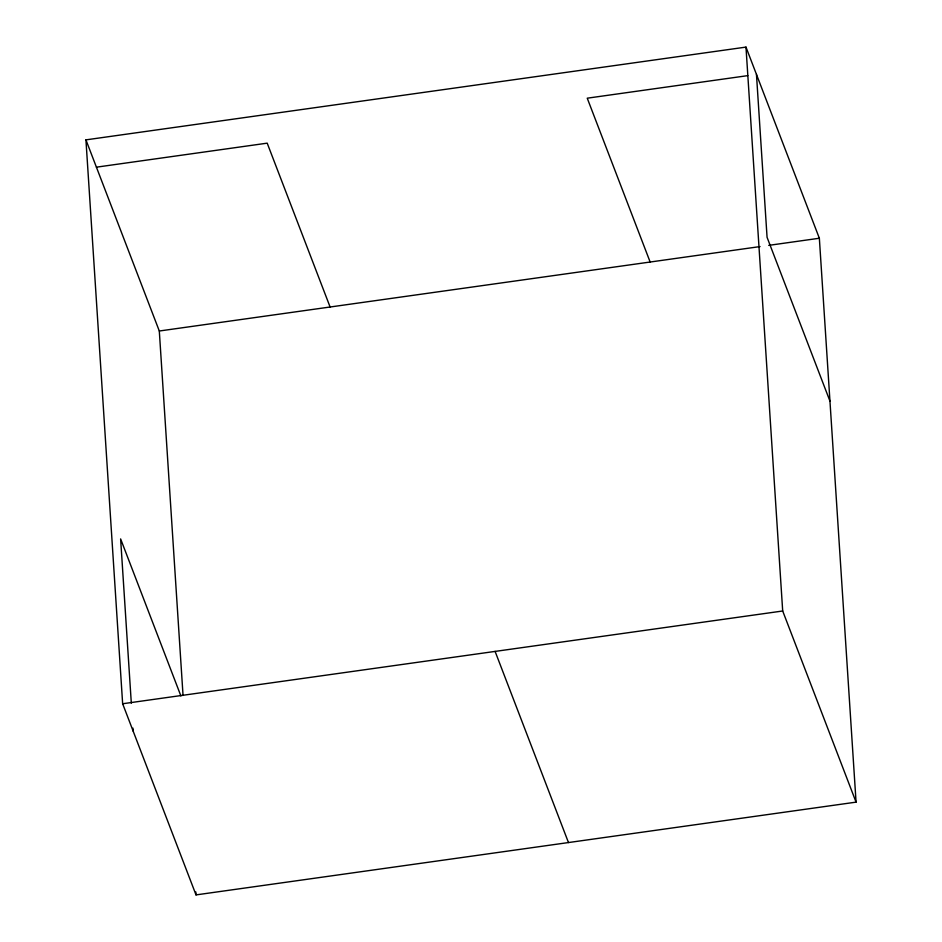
<?xml version="1.0" encoding="UTF-8"?>
<svg xmlns="http://www.w3.org/2000/svg" width="942" height="942" viewBox="0 0 942 942"><rect width="100%" height="100%" fill="white"/><g stroke="black" fill="none" stroke-linecap="round" stroke-linejoin="round"><path stroke-width="1.41" d="M85.934 139.863L745.982 47.1L819.352 238.244L856.066 802.137L196.018 894.9L122.648 703.756L85.934 139.863L159.304 331.007L183.042 695.443M96.414 167.17L267.198 143.16L330.1 307.01M747.783 75.631L587.243 98.192L650.145 262.029M159.304 331.007L760.053 246.58M768.731 245.367L819.352 238.244M122.648 703.756L782.696 610.993L856.066 802.137M829.961 401.151L767.071 237.313L756.461 74.406M495.103 651.405L568.473 842.56M180.888 695.938L120.623 538.918L131.315 703.191M745.982 47.1L782.696 610.993M195.83 891.968L196.018 894.9M132.94 728.131L133.128 731.063"/></g></svg>
